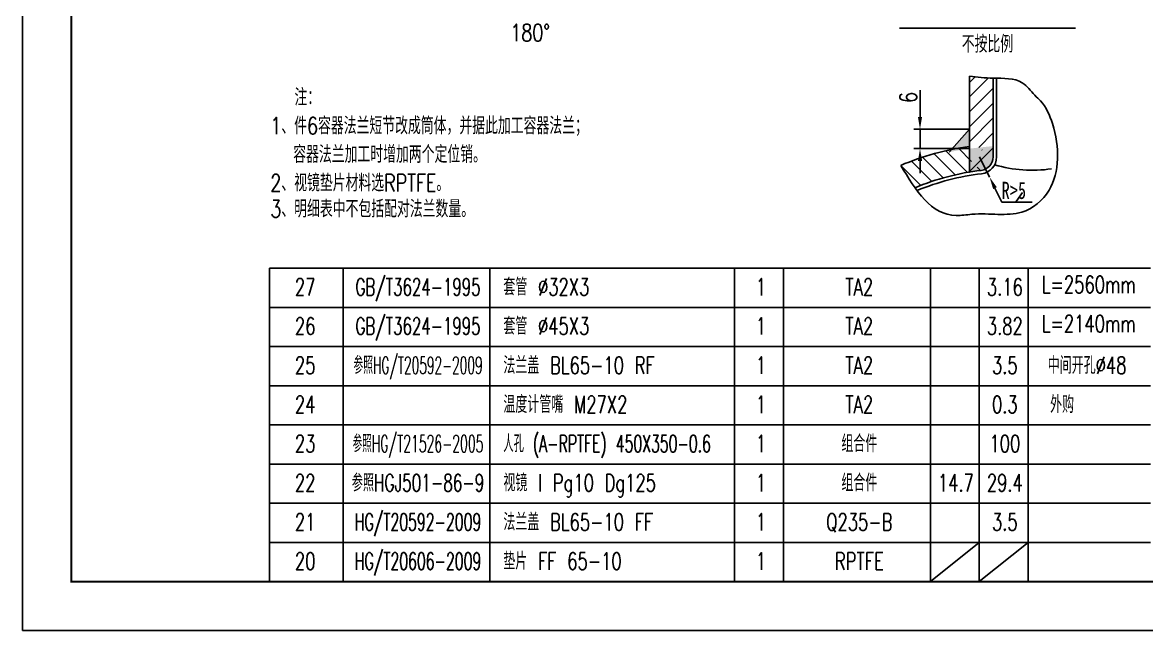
# Model space of a CAD drawing. Header units: millimetres. Extents: x 70651 to 79051, y -48346 to -36466.
# Drawn here: x 70651 to 75244, y -48346 to -45863 of the extents above; entities that cross this region are included whole.
import ezdxf
from ezdxf.enums import TextEntityAlignment as Align

# ---------------------------------------------------------------- set-up
doc = ezdxf.new("R2010")
doc.units = ezdxf.units.MM
for name, color, linetype in [('hgj', 1, 'Continuous'), ('hgjy', 7, 'Continuous'), ('K1', 4, 'Continuous'), ('尺寸线', 4, 'Continuous')]:
    doc.layers.add(name, color=color, linetype=linetype)
doc.styles.add('HZ', font='txt.shx', dxfattribs={"width": 0.75, "bigfont": 'hzfs.shx'})
doc.styles.add('hzfs', font='txt.shx', dxfattribs={"width": 0.75, "bigfont": 'hzfs.shx'})
doc.styles.add('仿宋1', font='txt.shx', dxfattribs={"width": 0.7, "bigfont": 'hzfs.shx'})
doc.dimstyles.new('sheji', dxfattribs={"dimscale": 20, "dimtxt": 3.5, "dimasz": 2.5, "dimexe": 1.25, "dimexo": 0, "dimtad": 1, "dimdec": 0, "dimdsep": 46, "dimtxsty": 'hzfs', "dimcen": 2.5, "dimclrd": 4, "dimclre": 4, "dimclrt": 7, "dimadec": 0, "dimazin": 0, "dimtfac": 1, "dimtdec": 0, "dimtmove": 0, "dimatfit": 0, "dimldrblk": 'NONE', "dimfxl": 0, "dimarcsym": 0})

# ---------------------------------------------------------------- blocks, each defined once
blk = doc.blocks.new('*D312')
at = {"color": 4, "lineweight": -2}
for p, q in [((74318.7, -46248.9), (74318.7, -46138.9)), ((74520.9, -46298.9), (74293.7, -46298.9)), ((74318.7, -46377.8), (74318.7, -46298.9)), ((74520.9, -46377.8), (74293.7, -46377.8)), ((74318.7, -46427.8), (74318.7, -46477.8))]:
    blk.add_line(p, q, dxfattribs=at)
at = {"color": 4}
for points in [[(74310.4, -46248.9), (74327.1, -46248.9), (74318.7, -46298.9)], [(74310.4, -46427.8), (74327.1, -46427.8), (74318.7, -46377.8)]]:
    blk.add_solid(points, dxfattribs=at)
at = {"layer": 'Defpoints', "color": 0}
for p in [(74318.7, -46298.9), (74520.9, -46298.9), (74520.9, -46377.8)]:
    blk.add_point(p, dxfattribs=at)
at = {"color": 7, "insert": (74271.2, -46168.9), "char_height": 70, "attachment_point": 5, "rotation": 90, "style": 'hzfs'}
blk.add_mtext('6', dxfattribs=at)
blk = doc.blocks.new('_None')

msp = doc.modelspace()

# ---------------------------------------------------------------- linework, layer by layer
for p, q in [((70651, -36466.3), (70651, -48346.3)), ((74631.5, -46090.2), (74631.5, -46411.7)), ((74520.9, -46298.9), (74438.5, -46391.9)), ((74520.9, -46473.4), (74519.2, -46473.7)), ((74711.6, -46593.2), (74736.9, -46556.6)), ((74361, -48146.3), (74561, -47986.3)), ((74561, -48146.3), (74761, -47986.3)), ((70651, -48346.3), (79051, -48346.3))]:
    msp.add_line(p, q)
at = {"color": 1}
for p, q in [((74234.3, -45885.8), (74954.3, -45885.8)), ((74520.9, -46081.2), (74520.9, -46473.4)), ((74617.6, -46090.2), (74617.6, -46411.7))]:
    msp.add_line(p, q, dxfattribs=at)
at = {"color": 0}
for p, q in [((74520.9, -46108), (74544.7, -46084.2)), ((74522.9, -46164.6), (74598.2, -46089.3)), ((74520.9, -46227.3), (74617.6, -46130.5)), ((74520.9, -46288.4), (74617.6, -46191.6)), ((74520.9, -46349.5), (74617.6, -46252.7)), ((74558.7, -46372.7), (74617.6, -46313.8)), ((74513, -46474.7), (74424.7, -46386.5)), ((74529.6, -46430.3), (74475.4, -46376.1)), ((74518.8, -46473.7), (74617.6, -46374.9)), ((74572.5, -46384), (74571.7, -46383.1)), ((74366.7, -46511.7), (74283.7, -46428.7)), ((74413.4, -46497.4), (74329, -46412.9)), ((74462.1, -46485), (74375.9, -46398.8)), ((74321.8, -46527.9), (74240, -46446.1)), ((74566.2, -46466.9), (74552.3, -46453))]:
    msp.add_line(p, q, dxfattribs=at)
at = {"color": 4}
for p, q in [((74562.3, -46411.7), (74603, -46494.4)), ((74625.1, -46539.2), (74653.2, -46596.5)), ((74653.2, -46596.5), (74777.4, -46596.5))]:
    msp.add_line(p, q, dxfattribs=at)
at = {"color": 1}
for centre, radius, start, end in [((74671.6, -47466.4), 1107.8, 97.8717, 112.9295), ((74686.9, -47470.7), 1011, 96.7103, 112.6092)]:
    msp.add_arc(centre, radius, start, end, dxfattribs=at)
for centre, radius, start, end in [((74562.3, -46411.7), 55.3, 276.7103, 0), ((74562.3, -46411.7), 69.1, 276.7103, 0), ((74686.9, -47470.7), 997.2, 96.7103, 112.4192), ((74777.3, -45929.3), 536.9, 253.3606, 278.4429)]:
    msp.add_arc(centre, radius, start, end)
msp.add_open_spline([(74240, -46446.1), (74301.7, -46548.1), (74375.4, -46669.8), (74584.6, -46635.4), (74725.4, -46667.4), (74889.1, -46536), (74890.4, -46333.3), (74829.4, -46197.5), (74777.5, -46151.9), (74731.4, -46086), (74623.4, -46094), (74552.3, -46085.4), (74520.9, -46081.2)], degree=3, knots=[0, 0, 0, 0, 557.033205, 665.108451, 1042.811863, 1325.582493, 1800.859997, 1973.22297, 2027.409447, 2147.673391, 2348.713658, 2510.219649, 2510.219649, 2510.219649, 2510.219649])
for points in [[(74520.9, -46298.9), (74438.5, -46391.9), (74520.9, -46376.2)], [(74617.6, -46367.4), (74520.9, -46377.8), (74520.9, -46473.4), (74594.1, -46456.9)], [(74520.9, -46377.8), (74520.9, -46473.4), (74617.6, -46367.4)], [(74617.6, -46367.4), (74594.1, -46456.9), (74564.8, -46425.3), (74594.1, -46456.9)], [(74617.6, -46367.4), (74617.6, -46367.4), (74617.6, -46367.4), (74594.1, -46456.9)], [(74594.1, -46456.9), (74613.7, -46428.7), (74617.6, -46367.4)]]:
    msp.add_solid(points)
at = {"color": 4}
msp.add_solid([(74632.6, -46535.6), (74617.6, -46542.9), (74603, -46494.4)], dxfattribs=at)
at = {"layer": 'hgj'}
msp.add_line((71661, -48146.3), (71661, -46866.3), dxfattribs=at)
at = {"layer": 'hgjy'}
for p, q in [((71661, -46866.3), (75261, -46866.3)), ((71961, -48146.3), (71961, -46866.3)), ((72561, -48146.3), (72561, -46866.3)), ((73561, -48146.3), (73561, -46866.3)), ((73761, -48146.3), (73761, -46866.3)), ((74361, -48146.3), (74361, -46866.3)), ((74561, -48146.3), (74561, -46866.3)), ((74761, -48146.3), (74761, -46866.3)), ((71661, -47026.3), (75261, -47026.3)), ((71661, -47186.3), (75261, -47186.3)), ((71661, -47346.3), (75261, -47346.3)), ((71661, -47506.3), (75261, -47506.3)), ((71661, -47666.3), (75261, -47666.3)), ((71661, -47826.3), (75261, -47826.3)), ((71661, -47986.3), (75261, -47986.3)), ((71661, -48146.3), (75261, -48146.3))]:
    msp.add_line(p, q, dxfattribs=at)
at = {"layer": 'K1', "const_width": 8}
msp.add_lwpolyline([(78851, -48146.3), (78851, -36966.3), (70851, -36966.3), (70851, -48146.3)], close=True, dxfattribs=at)

# ---------------------------------------------------------------- texts
at = {"style": 'hzfs', "width": 0.75}
msp.add_text('180%%d', height=70, dxfattribs=at).set_placement((72644.5, -45904.1), align=Align.MIDDLE_LEFT)
at = {"color": 7, "style": 'HZ', "width": 0.75}
msp.add_text('不按比例', height=70, dxfattribs=at).set_placement((74594.3, -45985.8), align=Align.CENTER)
at = {"style": 'hzfs', "width": 0.75}
for s, p in [('注：', (71762.4, -46202.8)), ('1、件6容器法兰短节改成筒体，并据此加工容器法兰； ', (71663.8, -46319.4)), ('  容器法兰加工时增加两个定位销。', (71663.8, -46436.1)), ('2、视镜垫片材料选RPTFE。', (71663.8, -46552.8)), ('3、明细表中不包括配对法兰数量。', (71663.8, -46659))]:
    msp.add_text(s, height=70, dxfattribs=at).set_placement(p)
at = {"width": 0.7}
msp.add_text('R>5', height=70, dxfattribs=at).set_placement((74652.2, -46583.3))
at = {"layer": '尺寸线', "color": 7, "style": '仿宋1'}
for s, width, p in [('GB/T3624-1995', 0.64, (72267.4, -46942.8)), ('27', 0.7, (71806.1, -46942.8)), ('1', 0.7, (73668.3, -46942.8)), ('TA2', 0.7, (74070.8, -46942.8)), ('3.16', 0.7, (74665.3, -46942.8)), ('26', 0.7, (71806.1, -47102.8)), ('GB/T3624-1995', 0.64, (72267.4, -47102.8)), ('1', 0.7, (73668.3, -47102.8)), ('TA2', 0.7, (74070.8, -47102.8)), ('3.82', 0.7, (74665.3, -47102.8)), ('参照HG/T20592-2009', 0.52, (72267.4, -47262.8)), ('25', 0.7, (71806.1, -47262.8)), ('1', 0.7, (73668.3, -47262.8)), ('TA2', 0.7, (74070.8, -47262.8)), ('3.5', 0.7, (74665.3, -47262.8)), ('中间开孔%%c48', 0.7, (75001.5, -47262.8)), ('24', 0.7, (71806.1, -47422.8)), ('1', 0.7, (73668.3, -47422.8)), ('TA2', 0.7, (74070.8, -47422.8)), ('0.3', 0.7, (74665.3, -47422.8)), ('参照HG/T21526-2005', 0.53, (72267.4, -47582.8)), ('组合件', 0.7, (74070.8, -47582.8)), ('23', 0.7, (71806.1, -47582.8)), ('1', 0.7, (73668.3, -47582.8)), ('100', 0.7, (74665.3, -47582.8)), ('22', 0.7, (71806.1, -47742.8)), ('参照HGJ501-86-9', 0.65, (72267.4, -47742.8)), ('1', 0.7, (73668.3, -47742.8)), ('组合件', 0.7, (74070.8, -47742.8)), ('14.7', 0.7, (74465.3, -47742.8)), ('29.4', 0.7, (74665.3, -47742.8)), ('HG/T20592-2009', 0.6, (72267.4, -47902.8)), ('21', 0.7, (71806.1, -47902.8)), ('1', 0.7, (73668.3, -47902.8)), ('Q235-B', 0.7, (74070.8, -47902.8)), ('3.5', 0.7, (74665.3, -47902.8)), ('20', 0.7, (71806.1, -48062.8)), ('HG/T20606-2009', 0.6, (72267.4, -48062.8)), ('1', 0.7, (73668.3, -48062.8)), ('RPTFE', 0.7, (74070.8, -48062.8))]:
    msp.add_text(s, height=70, dxfattribs=dict(at, width=width)).set_placement(p, align=Align.MIDDLE_CENTER)
for s, width, p in [('套管 %%C32X3', 0.7, (72616, -46942.8)), ('套管 %%C45X3', 0.7, (72616, -47102.8)), ('法兰盖 BL65-10 RF', 0.7, (72616, -47262.8)), ('温度计管嘴 M27X2', 0.7, (72616, -47422.8)), ('人孔 (A-RPTFE) 450X350-0.6', 0.6, (72616, -47582.8)), ('视镜 I Pg10 Dg125', 0.7, (72616, -47742.8)), ('法兰盖 BL65-10 FF', 0.7, (72616, -47902.8)), ('垫片 FF 65-10 ', 0.7, (72616, -48062.8))]:
    msp.add_text(s, height=70, dxfattribs=dict(at, width=width)).set_placement(p, align=Align.MIDDLE_LEFT)
at = {"layer": '尺寸线', "color": 0, "style": '仿宋1', "width": 0.7}
for s, p in [('L=2560mm', (75008.5, -46932.7)), ('L=2140mm', (75008.5, -47092.7)), ('外购 ', (74921, -47422.8))]:
    msp.add_text(s, height=70, dxfattribs=at).set_placement(p, align=Align.MIDDLE_CENTER)

# ---------------------------------------------------------------- dimensions: what is measured, and where the dimension line sits
dim = msp.add_linear_dim(base=(74318.7, -46298.9), p1=(74520.9, -46377.8), p2=(74520.9, -46298.9), angle=90, text='6', dimstyle='sheji')
dim.commit()
dim.dimension.update_dxf_attribs({"geometry": '*D312', "text_midpoint": (74271.2, -46168.9)})

doc.saveas('drawing.dxf')
